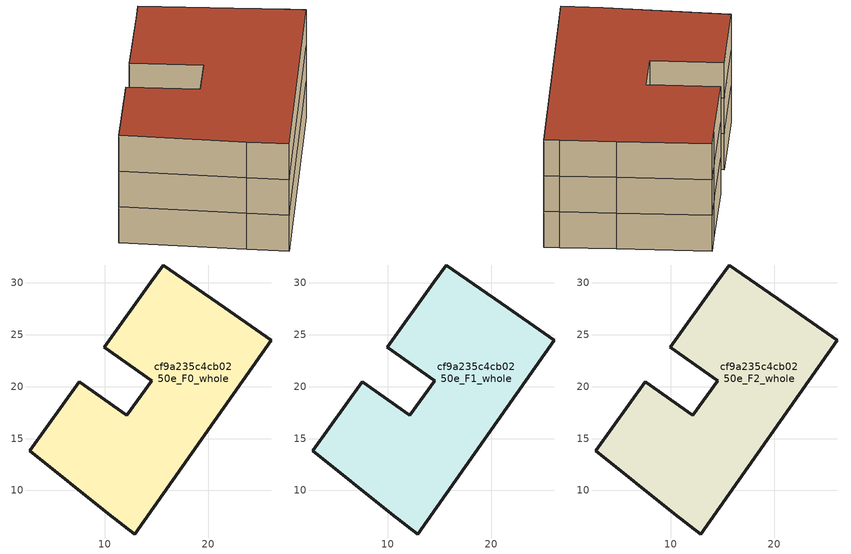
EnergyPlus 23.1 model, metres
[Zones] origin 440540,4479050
cf9a235c4cb0250e_F0_whole
 floor ground (EU_floor_Construction): 21.61,27.59 25.1,25.17 26.08,24.46 12.93,5.79 10.37,7.76 2.79,13.82 7.58,20.48 12.16,17.25 14.55,20.58 9.95,23.81 14.47,30.07 15.67,31.74 z0
 wall outside (EU_wall_Construction): 12.93,5.79 26.08,24.46 25.1,25.17 21.61,27.59 15.67,31.74 14.47,30.07 9.95,23.81 14.55,20.58 12.16,17.25 7.58,20.48 2.79,13.82 10.37,7.76 12.93,5.79 z0:3
cf9a235c4cb0250e_F1_whole
 floor to cf9a235c4cb0250e_F0_whole (EU_floor_Construction): 21.61,27.59 25.1,25.17 26.08,24.46 12.93,5.79 10.37,7.76 2.79,13.82 7.58,20.48 12.16,17.25 14.55,20.58 9.95,23.81 14.47,30.07 15.67,31.74 z3
 wall outside (EU_wall_Construction): 12.93,5.79 26.08,24.46 25.1,25.17 21.61,27.59 15.67,31.74 14.47,30.07 9.95,23.81 14.55,20.58 12.16,17.25 7.58,20.48 2.79,13.82 10.37,7.76 12.93,5.79 z3:6
cf9a235c4cb0250e_F2_whole
 floor to cf9a235c4cb0250e_F1_whole (EU_floor_Construction): 21.61,27.59 25.1,25.17 26.08,24.46 12.93,5.79 10.37,7.76 2.79,13.82 7.58,20.48 12.16,17.25 14.55,20.58 9.95,23.81 14.47,30.07 15.67,31.74 z6
 wall outside (EU_wall_Construction): 12.93,5.79 26.08,24.46 25.1,25.17 21.61,27.59 15.67,31.74 14.47,30.07 9.95,23.81 14.55,20.58 12.16,17.25 7.58,20.48 2.79,13.82 10.37,7.76 12.93,5.79 z6:9
 roof outside (EU_roof_Construction): 12.93,5.79 26.08,24.46 25.1,25.17 21.61,27.59 15.67,31.74 14.47,30.07 9.95,23.81 14.55,20.58 12.16,17.25 7.58,20.48 2.79,13.82 10.37,7.76 z9
[Building]
EU S2 Campaign: North Axis=0; Terrain=City; Solar Distribution=FullExterior
[Site:Location]
Madrid: Latitude=40.5; Longitude=-3.5; Time Zone=1; Elevation=609
[SizingPeriod:WeatherFileDays]
AnnualSizingPeriod: Begin Month=1; Begin Day of Month=1; End Month=12; End Day of Month=31; Day of Week for Start Day=Monday; Use Weather File Daylight Saving Period=No; Use Weather File Rain and Snow Indicators=No
[MATERIAL]
EU_InternalMass_Material: Roughness=MediumRough; Thickness=0.1; Conductivity=1; Density=1800; Specific Heat=900; Thermal Absorptance=0.9; Solar Absorptance=0.7; Visible Absorptance=0.7
[MATERIAL:NOMASS] Roughness=MediumRough; Thermal Absorptance=0.9; Solar Absorptance=0.7; Visible Absorptance=0.7
Name | Thermal Resistance
EU_wall_NoMass | 0.609216
EU_roof_NoMass | 0.513268
EU_floor_NoMass | 0.568163
[CONSTRUCTION]
EU_wall_Construction: EU_wall_NoMass
EU_roof_Construction: EU_roof_NoMass
EU_floor_Construction: EU_floor_NoMass
EU_InternalMass_Construction: EU_InternalMass_Material
[ZONE] Type=1; Multiplier=1; Ceiling Height=autocalculate; Volume=795.12; Floor Area=autocalculate; Part of Total Floor Area=Yes
cf9a235c4cb0250e_F0_whole; cf9a235c4cb0250e_F1_whole; cf9a235c4cb0250e_F2_whole
[INTERNALMASS] Construction=EU_InternalMass_Construction; Surface Area=265.04
Name | Zone or ZoneList
cf9a235c4cb0250e_F0_whole_EU_InternalMass | cf9a235c4cb0250e_F0_whole
cf9a235c4cb0250e_F1_whole_EU_InternalMass | cf9a235c4cb0250e_F1_whole
cf9a235c4cb0250e_F2_whole_EU_InternalMass | cf9a235c4cb0250e_F2_whole
[OTHEREQUIPMENT] Fuel Type=Electricity; Design Level Calculation Method=Watts/Area; Power per Zone Floor Area=1; Fraction Latent=0; Fraction Radiant=0; Fraction Lost=0; Carbon Dioxide Generation Rate=0; EndUse Subcategory=EU_Step8_InternalGains
Name | Zone or ZoneList or Space or SpaceList | Schedule
EU_Step8_InternalGain_cf9a235c4cb0250e_F0_whole_f000 | cf9a235c4cb0250e_F0_whole | EU_Step8_GainSchedule_cf9a235c4cb0250e_F0_whole_f000
EU_Step8_InternalGain_cf9a235c4cb0250e_F1_whole_f000 | cf9a235c4cb0250e_F1_whole | EU_Step8_GainSchedule_cf9a235c4cb0250e_F1_whole_f000
EU_Step8_InternalGain_cf9a235c4cb0250e_F2_whole_f000 | cf9a235c4cb0250e_F2_whole | EU_Step8_GainSchedule_cf9a235c4cb0250e_F2_whole_f000
[ZONEVENTILATION:DESIGNFLOWRATE] Schedule=EU_AlwaysOn; Design Flow Rate Calculation Method=AirChanges/Hour; Air Changes per Hour=0.752966; Ventilation Type=Natural; Fan Pressure Rise=0; Fan Total Efficiency=1; Constant Term Coefficient=1; Temperature Term Coefficient=0; Velocity Term Coefficient=0; Velocity Squared Term Coefficient=0; Minimum Indoor Temperature=-100; Maximum Indoor Temperature=100; Delta Temperature=-100; Minimum Outdoor Temperature=-100; Maximum Outdoor Temperature=100; Maximum Wind Speed=40
Name | Zone or ZoneList or Space or SpaceList
EU_ConstantAir_cf9a235c4cb0250e_F0_whole | cf9a235c4cb0250e_F0_whole
EU_ConstantAir_cf9a235c4cb0250e_F1_whole | cf9a235c4cb0250e_F1_whole
EU_ConstantAir_cf9a235c4cb0250e_F2_whole | cf9a235c4cb0250e_F2_whole
[HVACTEMPLATE:THERMOSTAT] Constant Heating Setpoint=20; Constant Cooling Setpoint=50
EU_HeatOnly_cf9a235c4cb0250e_F0_whole; EU_HeatOnly_cf9a235c4cb0250e_F1_whole; EU_HeatOnly_cf9a235c4cb0250e_F2_whole
[HVACTEMPLATE:ZONE:IDEALLOADSAIRSYSTEM] System Availability Schedule=EU_AlwaysOn; Maximum Heating Supply Air Temperature=50; Minimum Cooling Supply Air Temperature=13; Maximum Heating Supply Air Humidity Ratio=0.0156; Minimum Cooling Supply Air Humidity Ratio=0.0077; Heating Limit=NoLimit; Cooling Limit=NoLimit; Heating Availability Schedule=EU_AlwaysOn; Cooling Availability Schedule=EU_CoolingOff; Dehumidification Control Type=ConstantSensibleHeatRatio; Cooling Sensible Heat Ratio=0.7; Dehumidification Setpoint=60; Humidification Control Type=None; Humidification Setpoint=30; Outdoor Air Method=None; Outdoor Air Flow Rate per Person=0.00944; Outdoor Air Flow Rate per Zone Floor Area=0; Outdoor Air Flow Rate per Zone=0; Demand Controlled Ventilation Type=None; Outdoor Air Economizer Type=NoEconomizer; Heat Recovery Type=None; Sensible Heat Recovery Effectiveness=0.7; Latent Heat Recovery Effectiveness=0.65
Name | Template Thermostat
cf9a235c4cb0250e_F0_whole | EU_HeatOnly_cf9a235c4cb0250e_F0_whole
cf9a235c4cb0250e_F1_whole | EU_HeatOnly_cf9a235c4cb0250e_F1_whole
cf9a235c4cb0250e_F2_whole | EU_HeatOnly_cf9a235c4cb0250e_F2_whole
[SIZING:ZONE] Zone Cooling Design Supply Air Temperature Input Method=SupplyAirTemperature; Zone Cooling Design Supply Air Temperature=13; Zone Heating Design Supply Air Temperature Input Method=SupplyAirTemperature; Zone Heating Design Supply Air Temperature=50; Zone Cooling Design Supply Air Humidity Ratio=0.008; Zone Heating Design Supply Air Humidity Ratio=0.008; Cooling Design Air Flow Method=DesignDay; Cooling Design Air Flow Rate=0; Cooling Minimum Air Flow per Zone Floor Area=0.000762; Cooling Minimum Air Flow=0; Cooling Minimum Air Flow Fraction=0.2; Heating Design Air Flow Method=DesignDay; Heating Design Air Flow Rate=0; Heating Maximum Air Flow per Zone Floor Area=0.002032; Heating Maximum Air Flow=0.141576; Heating Maximum Air Flow Fraction=0.3; Account for Dedicated Outdoor Air System=No; Dedicated Outdoor Air System Control Strategy=NeutralSupplyAir; Dedicated Outdoor Air Low Setpoint Temperature for Design=autosize; Dedicated Outdoor Air High Setpoint Temperature for Design=autosize; Zone Load Sizing Method=Sensible Load Only No Latent Load; Zone Latent Cooling Design Supply Air Humidity Ratio Input Method=HumidityRatioDifference; Zone Cooling Design Supply Air Humidity Ratio Difference=0.005; Zone Latent Heating Design Supply Air Humidity Ratio Input Method=HumidityRatioDifference; Zone Humidification Design Supply Air Humidity Ratio Difference=0.005
cf9a235c4cb0250e_F0_whole; cf9a235c4cb0250e_F1_whole; cf9a235c4cb0250e_F2_whole
[SCHEDULE:CONSTANT]
Name | Hourly Value
EU_AlwaysOn | 1
EU_CoolingOff | 0
[SCHEDULE:FILE] Column Number=1; Rows to Skip at Top=0; Number of Hours of Data=8760; Column Separator=Comma; Interpolate to Timestep=No; Minutes per Item=60; Adjust Schedule for Daylight Savings=Yes
Name | File
EU_Step8_GainSchedule_cf9a235c4cb0250e_F0_whole_f000 | C:\Users\o_iseri\Desktop\OpenUBEM\openubem\outputs\eu_evidence\EU-11\ES-MAD-BERRUGUETE\idfs\cf9a235c4cb0250e\cf9a235c4cb0250e_F0_whole_f000_gain.csv
EU_Step8_GainSchedule_cf9a235c4cb0250e_F1_whole_f000 | C:\Users\o_iseri\Desktop\OpenUBEM\openubem\outputs\eu_evidence\EU-11\ES-MAD-BERRUGUETE\idfs\cf9a235c4cb0250e\cf9a235c4cb0250e_F1_whole_f000_gain.csv
EU_Step8_GainSchedule_cf9a235c4cb0250e_F2_whole_f000 | C:\Users\o_iseri\Desktop\OpenUBEM\openubem\outputs\eu_evidence\EU-11\ES-MAD-BERRUGUETE\idfs\cf9a235c4cb0250e\cf9a235c4cb0250e_F2_whole_f000_gain.csv
